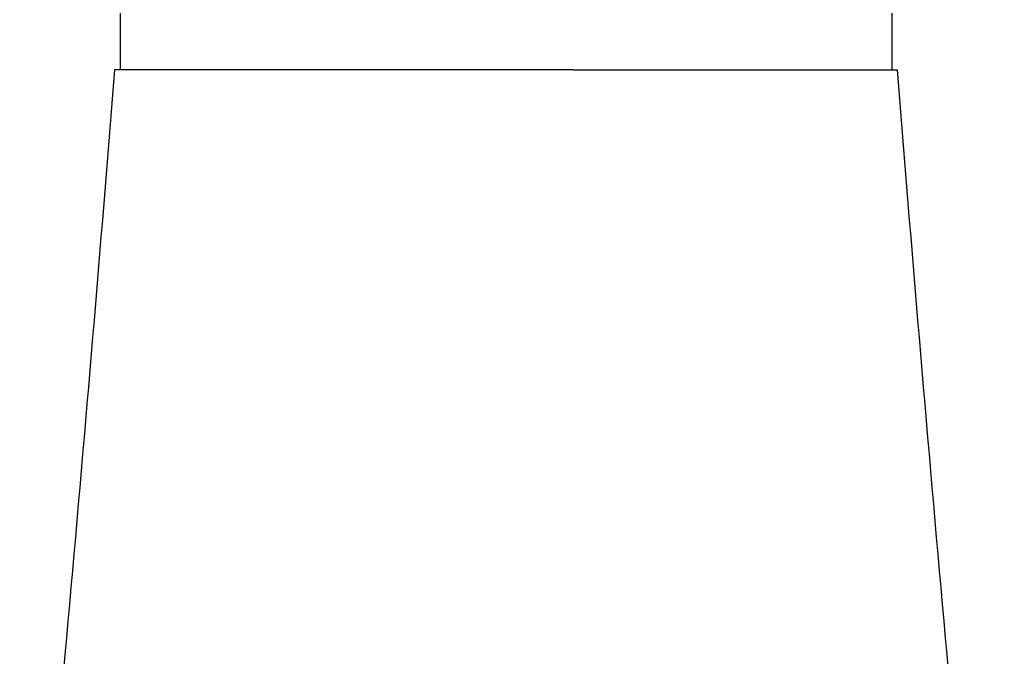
# Model space of a CAD drawing. Header units: millimetres. Extents: x 240 to 1080, y -29 to 565.
# Drawn here: x 371.37 to 379.57, y 100.79 to 106.16 of the extents above; entities that cross this region are included whole.
import ezdxf

# ---------------------------------------------------------------- set-up
doc = ezdxf.new("R2010")
doc.units = ezdxf.units.MM
doc.header["$LTSCALE"] = 0.75

msp = doc.modelspace()

# ---------------------------------------------------------------- linework, layer by layer
for p, q in [((372.2225, 107.8367), (372.2225, 105.7367)), ((378.7225, 107.8367), (378.7225, 105.7367))]:
    msp.add_line(p, q)
for points in [[(372.1727, 105.7367), (371.937, 102.734), (371.664, 99.7343), (371.3725, 96.7366)], [(379.5725, 96.7366), (379.281, 99.7343), (379.008, 102.7341), (378.7723, 105.7367)]]:
    msp.add_open_spline(points, degree=3)
for points, knots in [([(376.0385, 105.7367), (375.8131, 105.7367), (375.5837, 105.7367), (375.1271, 105.7367), (374.8995, 105.7367), (374.2663, 105.7367), (373.8745, 105.7367), (373.1889, 105.7367), (372.8949, 105.7367), (372.4475, 105.7367), (372.2939, 105.7367), (372.1889, 105.7367), (372.1727, 105.7367), (372.1727, 105.7367)], [-1.0293716, -1.0293716, -1.0293716, -1.0293716, -0.960761, -0.960761, -0.8923005, -0.8923005, -0.7659248, -0.7659248, -0.6401325, -0.6401325, -0.5146863, -0.5146863, -0.4584919, -0.4584919, -0.4584919, -0.4584919]), ([(376.0385, 105.7367), (376.4303, 105.7367), (376.8097, 105.7367), (377.5238, 105.7367), (377.821, 105.7367), (378.3501, 105.7367), (378.5326, 105.7367), (378.7353, 105.7367), (378.7725, 105.7367), (378.7724, 105.7367)], [0.000001, 0.000001, 0.000001, 0.000001, 0.1193309, 0.1193309, 0.2488397, 0.2488397, 0.4205208, 0.4205208, 0.5794389, 0.5794389, 0.5794389, 0.5794389])]:
    msp.add_open_spline(points, degree=3, knots=knots)

doc.saveas('drawing.dxf')
